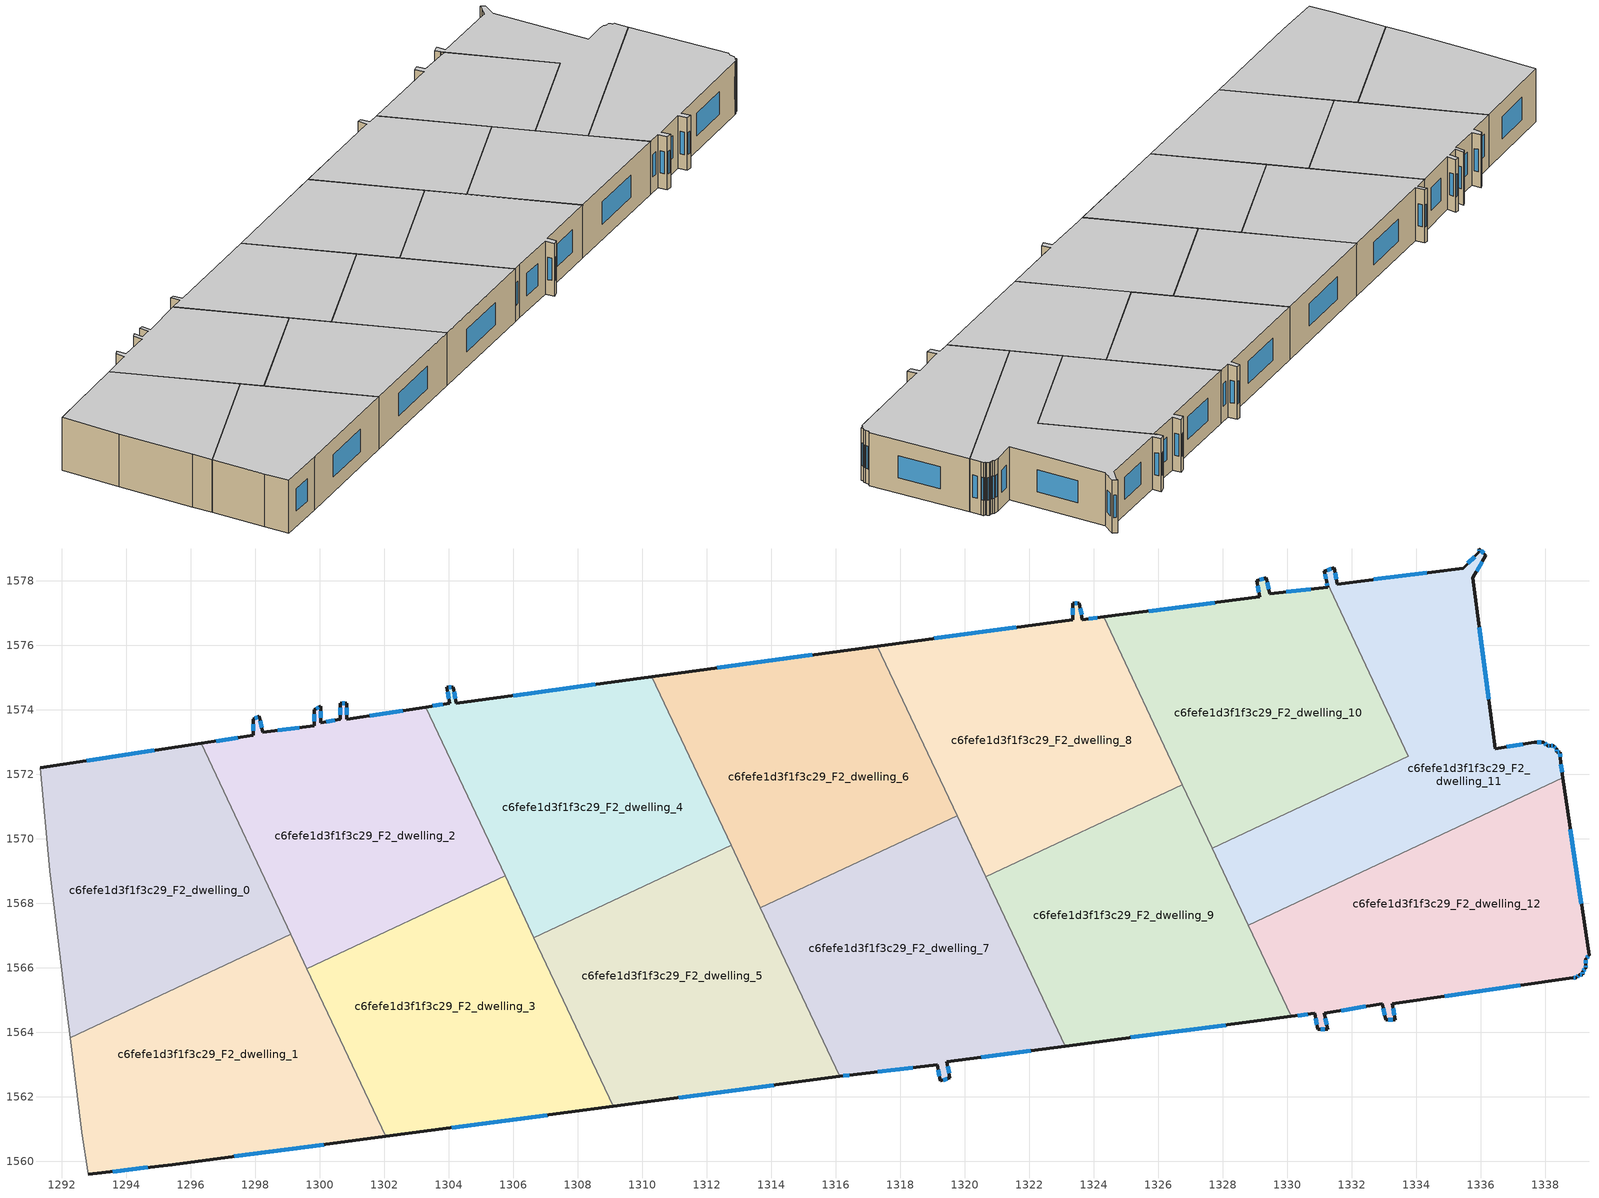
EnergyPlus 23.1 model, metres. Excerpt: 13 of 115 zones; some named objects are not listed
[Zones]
c6fefe1d3f1f3c29_F2_dwelling_0
 floor to c6fefe1d3f1f3c29_F1_dwelling_0 (EU_floor_Construction): 1296.31,1572.96 1299.09,1567.04 1292.25,1563.83 1292.12,1564.9 1291.62,1569.01 1291.32,1572.21 z6
 wall outside (EU_wall_Construction): 1296.31,1572.96 1291.32,1572.21 z6:9
 wall adiabatic (EU_wall_Construction): 1291.32,1572.21 1291.62,1569.01 1292.12,1564.9 1292.25,1563.83 z6:9
 wall to c6fefe1d3f1f3c29_F2_dwelling_1 (EU_wall_Construction): 1292.25,1563.83 1299.09,1567.04 z6:9
 wall to c6fefe1d3f1f3c29_F2_dwelling_2 (EU_wall_Construction): 1299.09,1567.04 1296.31,1572.96 z6:9
 window (EU_Window_Construction): 1294.86,1572.75 1292.77,1572.43 z6.87:8.13
 ceiling to c6fefe1d3f1f3c29_F3_dwelling_0 (EU_floor_Construction): 1299.09,1567.04 1296.31,1572.96 1291.32,1572.21 1291.62,1569.01 1292.12,1564.9 1292.25,1563.83 z9
c6fefe1d3f1f3c29_F2_dwelling_1
 floor to c6fefe1d3f1f3c29_F1_dwelling_1 (EU_floor_Construction): 1299.09,1567.04 1302.03,1560.78 1295.42,1559.9 1292.82,1559.6 1292.62,1560.9 1292.25,1563.83 z6
 wall outside (EU_wall_Construction): 1292.82,1559.6 1295.42,1559.9 1302.03,1560.78 z6:9
 wall adiabatic (EU_wall_Construction): 1292.25,1563.83 1292.62,1560.9 1292.82,1559.6 z6:9
 wall to c6fefe1d3f1f3c29_F2_dwelling_3 (EU_wall_Construction): 1302.03,1560.78 1299.6,1565.97 z6:9
 wall to c6fefe1d3f1f3c29_F2_dwelling_2 (EU_wall_Construction): 1299.6,1565.97 1299.09,1567.04 z6:9
 window (EU_Window_Construction): 1293.57,1559.69 1294.66,1559.81 / 1297.34,1560.15 1300.12,1560.52 z6.87:8.13
 ceiling to c6fefe1d3f1f3c29_F3_dwelling_1 (EU_floor_Construction): 1302.03,1560.78 1299.09,1567.04 1292.25,1563.83 1292.62,1560.9 1292.82,1559.6 1295.42,1559.9 z9
c6fefe1d3f1f3c29_F2_dwelling_10
 floor to c6fefe1d3f1f3c29_F1_dwelling_10 (EU_floor_Construction): 1331.25,1577.8 1331.21,1577.98 1333.75,1572.57 1327.67,1569.71 1324.3,1576.89 1329.15,1577.5 1329.05,1578 1329.35,1578.1 1329.45,1577.6 z6
 wall outside (EU_wall_Construction): 1331.21,1577.98 1331.25,1577.8 1329.45,1577.6 1329.35,1578.1 1329.05,1578 1329.15,1577.5 1324.3,1576.89 z6:9
 wall to c6fefe1d3f1f3c29_F2_dwelling_11 (EU_wall_Construction): 1327.67,1569.71 1333.75,1572.57 1331.21,1577.98 z6:9
 wall to c6fefe1d3f1f3c29_F2_dwelling_8 (EU_wall_Construction): 1324.3,1576.89 1326.74,1571.68 z6:9
 wall to c6fefe1d3f1f3c29_F2_dwelling_9 (EU_wall_Construction): 1326.74,1571.68 1327.67,1569.71 z6:9
 window (EU_Window_Construction): 1330.73,1577.74 1329.97,1577.66 / 1331.22,1577.93 1331.24,1577.85 / 1327.74,1577.32 1325.71,1577.07 / 1329.08,1577.86 1329.12,1577.65 / 1329.26,1578.07 1329.13,1578.03 / 1329.42,1577.75 1329.38,1577.96 z6.87:8.13
 ceiling to c6fefe1d3f1f3c29_F3_dwelling_10 (EU_floor_Construction): 1333.75,1572.57 1331.21,1577.98 1331.25,1577.8 1329.45,1577.6 1329.35,1578.1 1329.05,1578 1329.15,1577.5 1324.3,1576.89 1327.67,1569.71 z9
c6fefe1d3f1f3c29_F2_dwelling_11
 floor to c6fefe1d3f1f3c29_F1_dwelling_11 (EU_floor_Construction): 1336.15,1578.8 1335.75,1578.1 1336.45,1572.8 1337.65,1573 1337.95,1573 1338.05,1572.9 1338.15,1572.9 1338.25,1572.9 1338.35,1572.8 1338.35,1572.7 1338.45,1572.7 1338.45,1572.5 1338.54,1571.89 1328.79,1567.32 1327.67,1569.71 1333.75,1572.57 1331.21,1577.98 1331.15,1578.3 1331.45,1578.4 1331.55,1577.9 1335.45,1578.4 1335.95,1578.9 1335.95,1579 z6
 wall outside (EU_wall_Construction): 1338.54,1571.89 1338.45,1572.5 1338.45,1572.7 1338.35,1572.7 1338.35,1572.8 1338.25,1572.9 1338.15,1572.9 1338.05,1572.9 1337.95,1573 1337.65,1573 1336.45,1572.8 1335.75,1578.1 1336.15,1578.8 1335.95,1579 1335.95,1578.9 1335.45,1578.4 1331.55,1577.9 1331.45,1578.4 1331.15,1578.3 1331.21,1577.98 z6:9
 wall to c6fefe1d3f1f3c29_F2_dwelling_12 (EU_wall_Construction): 1328.79,1567.32 1338.54,1571.89 z6:9
 wall to c6fefe1d3f1f3c29_F2_dwelling_9 (EU_wall_Construction): 1327.67,1569.71 1328.79,1567.32 z6:9
 window (EU_Window_Construction): 1331.17,1578.21 1331.19,1578.07 / 1331.36,1578.37 1331.24,1578.33 / 1331.52,1578.05 1331.48,1578.26 / 1334.32,1578.26 1332.68,1578.05 / 1335.81,1578.76 1335.6,1578.55 / 1335.95,1578.97 1335.95,1578.93 / 1336.09,1578.86 1336.01,1578.94 / 1335.87,1578.3 1336.04,1578.6 / 1336.25,1574.33 1335.95,1576.56 / 1337.3,1572.94 1336.8,1572.85 / 1337.87,1573 1337.74,1573 / 1338.02,1572.93 1337.98,1572.97 / 1338.12,1572.9 1338.08,1572.9 / 1338.22,1572.9 1338.18,1572.9 / 1338.32,1572.82 1338.28,1572.87 / 1338.35,1572.72 1338.35,1572.77 / 1338.42,1572.7 1338.38,1572.7 / 1338.45,1572.55 1338.45,1572.64 / 1338.52,1572.07 1338.48,1572.32 z6.87:8.13
 ceiling to c6fefe1d3f1f3c29_F3_dwelling_11 (EU_floor_Construction): 1338.54,1571.89 1338.45,1572.5 1338.45,1572.7 1338.35,1572.7 1338.35,1572.8 1338.25,1572.9 1338.15,1572.9 1338.05,1572.9 1337.95,1573 1337.65,1573 1336.45,1572.8 1335.75,1578.1 1336.15,1578.8 1335.95,1579 1335.95,1578.9 1335.45,1578.4 1331.55,1577.9 1331.45,1578.4 1331.15,1578.3 1331.21,1577.98 1333.75,1572.57 1327.67,1569.71 1328.79,1567.32 z9
c6fefe1d3f1f3c29_F2_dwelling_12
 floor to c6fefe1d3f1f3c29_F1_dwelling_12 (EU_floor_Construction): 1338.54,1571.89 1339.35,1566.39 1339.25,1566.29 1339.25,1566.09 1339.25,1565.99 1339.15,1565.89 1339.15,1565.79 1339.05,1565.79 1338.95,1565.69 1338.85,1565.69 1333.25,1564.89 1333.35,1564.39 1333.05,1564.39 1332.95,1564.89 1331.14,1564.59 1331.24,1564.09 1330.94,1564.09 1330.84,1564.59 1330.12,1564.5 1328.79,1567.32 z6
 wall outside (EU_wall_Construction): 1330.12,1564.5 1330.84,1564.59 1330.94,1564.09 1331.24,1564.09 1331.14,1564.59 1332.95,1564.89 1333.05,1564.39 1333.35,1564.39 1333.25,1564.89 1338.85,1565.69 1338.95,1565.69 1339.05,1565.79 1339.15,1565.79 1339.15,1565.89 1339.25,1565.99 1339.25,1566.09 1339.25,1566.29 1339.35,1566.39 1338.54,1571.89 z6:9
 wall to c6fefe1d3f1f3c29_F2_dwelling_9 (EU_wall_Construction): 1328.79,1567.32 1330.12,1564.5 z6:9
 window (EU_Window_Construction): 1333.13,1564.39 1333.26,1564.39 / 1332.97,1564.75 1333.02,1564.54 / 1331.67,1564.68 1332.42,1564.81 / 1331.22,1564.24 1331.17,1564.45 / 1331.03,1564.09 1331.16,1564.09 / 1330.87,1564.45 1330.92,1564.24 / 1330.33,1564.52 1330.63,1564.57 / 1339.12,1567.99 1338.78,1570.3 / 1339.28,1566.32 1339.32,1566.36 / 1339.25,1566.15 1339.25,1566.23 / 1339.25,1566.02 1339.25,1566.06 / 1339.18,1565.92 1339.22,1565.96 / 1339.15,1565.82 1339.15,1565.86 / 1339.08,1565.79 1339.12,1565.79 / 1338.98,1565.72 1339.02,1565.76 / 1338.88,1565.69 1338.92,1565.69 / 1334.87,1565.12 1337.23,1565.46 / 1333.32,1564.54 1333.27,1564.75 z6.87:8.13
 ceiling to c6fefe1d3f1f3c29_F3_dwelling_12 (EU_floor_Construction): 1338.95,1565.69 1339.05,1565.79 1339.15,1565.79 1339.15,1565.89 1339.25,1565.99 1339.25,1566.09 1339.25,1566.29 1339.35,1566.39 1338.54,1571.89 1328.79,1567.32 1330.12,1564.5 1330.84,1564.59 1330.94,1564.09 1331.24,1564.09 1331.14,1564.59 1332.95,1564.89 1333.05,1564.39 1333.35,1564.39 1333.25,1564.89 1338.85,1565.69 z9
c6fefe1d3f1f3c29_F2_dwelling_2
 floor to c6fefe1d3f1f3c29_F1_dwelling_2 (EU_floor_Construction): 1303.28,1574.09 1305.74,1568.85 1299.6,1565.97 1296.31,1572.96 1297.92,1573.21 1297.92,1573.71 1298.12,1573.81 1298.22,1573.31 1299.82,1573.51 1299.82,1574.01 1300.03,1574.11 1300.03,1573.61 1300.62,1573.71 1300.62,1574.21 1300.82,1574.21 1300.82,1573.71 z6
 wall outside (EU_wall_Construction): 1303.28,1574.09 1300.82,1573.71 1300.82,1574.21 1300.62,1574.21 1300.62,1573.71 1300.03,1573.61 1300.03,1574.11 1299.82,1574.01 1299.82,1573.51 1298.22,1573.31 1298.12,1573.81 1297.92,1573.71 1297.92,1573.21 1296.31,1572.96 z6:9
 wall to c6fefe1d3f1f3c29_F2_dwelling_3 (EU_wall_Construction): 1299.6,1565.97 1305.74,1568.85 z6:9
 wall to c6fefe1d3f1f3c29_F2_dwelling_4 (EU_wall_Construction): 1305.74,1568.85 1303.28,1574.09 z6:9
 window (EU_Window_Construction): 1300.03,1573.75 1300.03,1573.96 / 1300.45,1573.68 1300.2,1573.64 / 1300.62,1574.06 1300.62,1573.85 / 1300.77,1574.21 1300.68,1574.21 / 1300.82,1573.85 1300.82,1574.06 / 1302.57,1573.98 1301.54,1573.82 / 1297.46,1573.14 1296.78,1573.04 / 1297.92,1573.56 1297.92,1573.35 / 1298.07,1573.78 1297.98,1573.74 / 1298.2,1573.45 1298.15,1573.66 / 1299.36,1573.45 1298.69,1573.37 / 1299.82,1573.86 1299.82,1573.65 / 1299.97,1574.08 1299.88,1574.04 z6.87:8.13
 ceiling to c6fefe1d3f1f3c29_F3_dwelling_2 (EU_floor_Construction): 1305.74,1568.85 1303.28,1574.09 1300.82,1573.71 1300.82,1574.21 1300.62,1574.21 1300.62,1573.71 1300.03,1573.61 1300.03,1574.11 1299.82,1574.01 1299.82,1573.51 1298.22,1573.31 1298.12,1573.81 1297.92,1573.71 1297.92,1573.21 1296.31,1572.96 1299.6,1565.97 z9
c6fefe1d3f1f3c29_F2_dwelling_3
 floor to c6fefe1d3f1f3c29_F1_dwelling_3 (EU_floor_Construction): 1305.74,1568.85 1309.09,1561.71 1302.03,1560.78 1299.6,1565.97 z6
 wall outside (EU_wall_Construction): 1302.03,1560.78 1309.09,1561.71 z6:9
 wall to c6fefe1d3f1f3c29_F2_dwelling_5 (EU_wall_Construction): 1309.09,1561.71 1306.64,1566.94 z6:9
 wall to c6fefe1d3f1f3c29_F2_dwelling_4 (EU_wall_Construction): 1306.64,1566.94 1305.74,1568.85 z6:9
 window (EU_Window_Construction): 1304.08,1561.05 1307.04,1561.44 z6.87:8.13
 ceiling to c6fefe1d3f1f3c29_F3_dwelling_3 (EU_floor_Construction): 1309.09,1561.71 1305.74,1568.85 1299.6,1565.97 1302.03,1560.78 z9
c6fefe1d3f1f3c29_F2_dwelling_4
 floor to c6fefe1d3f1f3c29_F1_dwelling_4 (EU_floor_Construction): 1310.29,1575.03 1312.75,1569.81 1306.64,1566.94 1303.28,1574.09 1304.03,1574.21 1303.93,1574.71 1304.13,1574.71 1304.23,1574.21 z6
 wall outside (EU_wall_Construction): 1310.29,1575.03 1304.23,1574.21 1304.13,1574.71 1303.93,1574.71 1304.03,1574.21 1303.28,1574.09 z6:9
 wall to c6fefe1d3f1f3c29_F2_dwelling_5 (EU_wall_Construction): 1306.64,1566.94 1312.75,1569.81 z6:9
 wall to c6fefe1d3f1f3c29_F2_dwelling_6 (EU_wall_Construction): 1312.75,1569.81 1310.29,1575.03 z6:9
 window (EU_Window_Construction): 1303.81,1574.17 1303.5,1574.12 / 1303.96,1574.56 1304,1574.35 / 1304.07,1574.71 1303.99,1574.71 / 1304.2,1574.35 1304.16,1574.56 / 1308.54,1574.79 1305.99,1574.45 z6.87:8.13
 ceiling to c6fefe1d3f1f3c29_F3_dwelling_4 (EU_floor_Construction): 1312.75,1569.81 1310.29,1575.03 1304.23,1574.21 1304.13,1574.71 1303.93,1574.71 1304.03,1574.21 1303.28,1574.09 1306.64,1566.94 z9
c6fefe1d3f1f3c29_F2_dwelling_5
 floor to c6fefe1d3f1f3c29_F1_dwelling_5 (EU_floor_Construction): 1312.75,1569.81 1316.11,1562.64 1309.09,1561.71 1306.64,1566.94 z6
 wall outside (EU_wall_Construction): 1309.09,1561.71 1316.11,1562.64 z6:9
 wall to c6fefe1d3f1f3c29_F2_dwelling_7 (EU_wall_Construction): 1316.11,1562.64 1313.66,1567.86 z6:9
 wall to c6fefe1d3f1f3c29_F2_dwelling_6 (EU_wall_Construction): 1313.66,1567.86 1312.75,1569.81 z6:9
 window (EU_Window_Construction): 1311.13,1561.98 1314.08,1562.37 z6.87:8.13
 ceiling to c6fefe1d3f1f3c29_F3_dwelling_5 (EU_floor_Construction): 1316.11,1562.64 1312.75,1569.81 1306.64,1566.94 1309.09,1561.71 z9
c6fefe1d3f1f3c29_F2_dwelling_6
 floor to c6fefe1d3f1f3c29_F1_dwelling_6 (EU_floor_Construction): 1317.29,1575.98 1319.76,1570.72 1313.66,1567.86 1310.29,1575.03 z6
 wall outside (EU_wall_Construction): 1317.29,1575.98 1310.29,1575.03 z6:9
 wall to c6fefe1d3f1f3c29_F2_dwelling_7 (EU_wall_Construction): 1313.66,1567.86 1319.76,1570.72 z6:9
 wall to c6fefe1d3f1f3c29_F2_dwelling_8 (EU_wall_Construction): 1319.76,1570.72 1317.29,1575.98 z6:9
 window (EU_Window_Construction): 1315.26,1575.71 1312.32,1575.31 z6.87:8.13
 ceiling to c6fefe1d3f1f3c29_F3_dwelling_6 (EU_floor_Construction): 1319.76,1570.72 1317.29,1575.98 1310.29,1575.03 1313.66,1567.86 z9
c6fefe1d3f1f3c29_F2_dwelling_7
 floor to c6fefe1d3f1f3c29_F1_dwelling_7 (EU_floor_Construction): 1319.76,1570.72 1323.11,1563.58 1319.44,1563.09 1319.54,1562.59 1319.24,1562.5 1319.14,1563 1316.53,1562.7 1316.11,1562.64 1313.66,1567.86 z6
 wall outside (EU_wall_Construction): 1316.11,1562.64 1316.53,1562.7 1319.14,1563 1319.24,1562.5 1319.54,1562.59 1319.44,1563.09 1323.11,1563.58 z6:9
 wall to c6fefe1d3f1f3c29_F2_dwelling_9 (EU_wall_Construction): 1323.11,1563.58 1320.65,1568.82 z6:9
 wall to c6fefe1d3f1f3c29_F2_dwelling_8 (EU_wall_Construction): 1320.65,1568.82 1319.76,1570.72 z6:9
 window (EU_Window_Construction): 1319.51,1562.74 1319.46,1562.95 / 1319.32,1562.52 1319.45,1562.57 / 1319.16,1562.85 1319.21,1562.64 / 1317.29,1562.78 1318.38,1562.91 / 1316.23,1562.66 1316.41,1562.68 / 1320.5,1563.23 1322.04,1563.44 z6.87:8.13
 ceiling to c6fefe1d3f1f3c29_F3_dwelling_7 (EU_floor_Construction): 1323.11,1563.58 1319.76,1570.72 1313.66,1567.86 1316.11,1562.64 1316.53,1562.7 1319.14,1563 1319.24,1562.5 1319.54,1562.59 1319.44,1563.09 z9
c6fefe1d3f1f3c29_F2_dwelling_8
 floor to c6fefe1d3f1f3c29_F1_dwelling_8 (EU_floor_Construction): 1324.3,1576.89 1326.74,1571.68 1320.65,1568.82 1317.29,1575.98 1323.34,1576.8 1323.34,1577.3 1323.54,1577.3 1323.64,1576.8 z6
 wall outside (EU_wall_Construction): 1324.3,1576.89 1323.64,1576.8 1323.54,1577.3 1323.34,1577.3 1323.34,1576.8 1317.29,1575.98 z6:9
 wall to c6fefe1d3f1f3c29_F2_dwelling_9 (EU_wall_Construction): 1320.65,1568.82 1326.74,1571.68 z6:9
 window (EU_Window_Construction): 1321.59,1576.56 1319.04,1576.22 / 1323.34,1577.16 1323.34,1576.95 / 1323.49,1577.3 1323.4,1577.3 / 1323.61,1576.95 1323.57,1577.16 / 1324.11,1576.86 1323.83,1576.83 z6.87:8.13
 ceiling to c6fefe1d3f1f3c29_F3_dwelling_8 (EU_floor_Construction): 1326.74,1571.68 1324.3,1576.89 1323.64,1576.8 1323.54,1577.3 1323.34,1577.3 1323.34,1576.8 1317.29,1575.98 1320.65,1568.82 z9
c6fefe1d3f1f3c29_F2_dwelling_9
 floor to c6fefe1d3f1f3c29_F1_dwelling_9 (EU_floor_Construction): 1326.74,1571.68 1330.12,1564.5 1323.11,1563.58 1320.65,1568.82 z6
 wall outside (EU_wall_Construction): 1323.11,1563.58 1330.12,1564.5 z6:9
 window (EU_Window_Construction): 1325.14,1563.84 1328.08,1564.23 z6.87:8.13
 ceiling to c6fefe1d3f1f3c29_F3_dwelling_9 (EU_floor_Construction): 1330.12,1564.5 1326.74,1571.68 1320.65,1568.82 1323.11,1563.58 z9
[Building]
EU S2 Campaign: North Axis=0; Terrain=City; Solar Distribution=FullExterior
[Site:Location]
Lyon-Bron: Latitude=45.75; Longitude=5; Time Zone=1; Elevation=198
[SizingPeriod:WeatherFileDays]
AnnualSizingPeriod: Begin Month=1; Begin Day of Month=1; End Month=12; End Day of Month=31; Day of Week for Start Day=Monday; Use Weather File Daylight Saving Period=No; Use Weather File Rain and Snow Indicators=No
[MATERIAL]
EU_InternalMass_Material: Roughness=MediumRough; Thickness=0.1; Conductivity=1; Density=1800; Specific Heat=900; Thermal Absorptance=0.9; Solar Absorptance=0.7; Visible Absorptance=0.7
[MATERIAL:NOMASS] Roughness=MediumRough; Thermal Absorptance=0.9; Solar Absorptance=0.7; Visible Absorptance=0.7
Name | Thermal Resistance
EU_wall_NoMass | 1.15691
EU_floor_NoMass | 1.78277
[WINDOWMATERIAL:SIMPLEGLAZINGSYSTEM]
EU_Window_SimpleGlazing: UFactor=2.71266; Solar Heat Gain Coefficient=0.75; Visible Transmittance=0.75
[CONSTRUCTION]
EU_wall_Construction: EU_wall_NoMass
EU_floor_Construction: EU_floor_NoMass
EU_Window_Construction: EU_Window_SimpleGlazing
EU_InternalMass_Construction: EU_InternalMass_Material
[ZONE] Type=1; Multiplier=1; Ceiling Height=autocalculate; Floor Area=autocalculate; Part of Total Floor Area=Yes
Name | Volume
c6fefe1d3f1f3c29_F2_dwelling_0; c6fefe1d3f1f3c29_F2_dwelling_11 | 138.667
c6fefe1d3f1f3c29_F2_dwelling_1 | 138.658
c6fefe1d3f1f3c29_F2_dwelling_10 | 138.665
c6fefe1d3f1f3c29_F2_dwelling_12 | 138.656
c6fefe1d3f1f3c29_F2_dwelling_2; c6fefe1d3f1f3c29_F2_dwelling_8 | 138.68
c6fefe1d3f1f3c29_F2_dwelling_3; c6fefe1d3f1f3c29_F2_dwelling_7 | 138.661
c6fefe1d3f1f3c29_F2_dwelling_4 | 138.67
c6fefe1d3f1f3c29_F2_dwelling_5 | 138.681
c6fefe1d3f1f3c29_F2_dwelling_6 | 138.677
c6fefe1d3f1f3c29_F2_dwelling_9 | 138.691
[INTERNALMASS] Construction=EU_InternalMass_Construction
Name | Zone or ZoneList | Surface Area
c6fefe1d3f1f3c29_F2_dwelling_0_EU_InternalMass | c6fefe1d3f1f3c29_F2_dwelling_0 | 46.2227
c6fefe1d3f1f3c29_F2_dwelling_1_EU_InternalMass | c6fefe1d3f1f3c29_F2_dwelling_1 | 46.2198
c6fefe1d3f1f3c29_F2_dwelling_2_EU_InternalMass | c6fefe1d3f1f3c29_F2_dwelling_2 | 46.2266
c6fefe1d3f1f3c29_F2_dwelling_3_EU_InternalMass | c6fefe1d3f1f3c29_F2_dwelling_3 | 46.2187
c6fefe1d3f1f3c29_F2_dwelling_4_EU_InternalMass | c6fefe1d3f1f3c29_F2_dwelling_4 | 46.2217
c6fefe1d3f1f3c29_F2_dwelling_5_EU_InternalMass | c6fefe1d3f1f3c29_F2_dwelling_5 | 46.2257
c6fefe1d3f1f3c29_F2_dwelling_6_EU_InternalMass | c6fefe1d3f1f3c29_F2_dwelling_6 | 46.2247
c6fefe1d3f1f3c29_F2_dwelling_7_EU_InternalMass | c6fefe1d3f1f3c29_F2_dwelling_7 | 46.2204
c6fefe1d3f1f3c29_F2_dwelling_8_EU_InternalMass | c6fefe1d3f1f3c29_F2_dwelling_8 | 46.2261
c6fefe1d3f1f3c29_F2_dwelling_9_EU_InternalMass | c6fefe1d3f1f3c29_F2_dwelling_9 | 46.2294
c6fefe1d3f1f3c29_F2_dwelling_10_EU_InternalMass | c6fefe1d3f1f3c29_F2_dwelling_10 | 46.2204
c6fefe1d3f1f3c29_F2_dwelling_11_EU_InternalMass | c6fefe1d3f1f3c29_F2_dwelling_11 | 46.2229
c6fefe1d3f1f3c29_F2_dwelling_12_EU_InternalMass | c6fefe1d3f1f3c29_F2_dwelling_12 | 46.2197
[OTHEREQUIPMENT] Fuel Type=Electricity; Design Level Calculation Method=Watts/Area; Power per Zone Floor Area=1; Fraction Latent=0; Fraction Radiant=0; Fraction Lost=0; Carbon Dioxide Generation Rate=0; EndUse Subcategory=EU_Step8_InternalGains
Name | Zone or ZoneList or Space or SpaceList | Schedule
EU_Step8_InternalGain_c6fefe1d3f1f3c29_F2_dwelling_0_f000 | c6fefe1d3f1f3c29_F2_dwelling_0 | EU_Step8_GainSchedule_c6fefe1d3f1f3c29_F2_dwelling_0_f000
EU_Step8_InternalGain_c6fefe1d3f1f3c29_F2_dwelling_1_f000 | c6fefe1d3f1f3c29_F2_dwelling_1 | EU_Step8_GainSchedule_c6fefe1d3f1f3c29_F2_dwelling_1_f000
EU_Step8_InternalGain_c6fefe1d3f1f3c29_F2_dwelling_2_f000 | c6fefe1d3f1f3c29_F2_dwelling_2 | EU_Step8_GainSchedule_c6fefe1d3f1f3c29_F2_dwelling_2_f000
EU_Step8_InternalGain_c6fefe1d3f1f3c29_F2_dwelling_3_f000 | c6fefe1d3f1f3c29_F2_dwelling_3 | EU_Step8_GainSchedule_c6fefe1d3f1f3c29_F2_dwelling_3_f000
EU_Step8_InternalGain_c6fefe1d3f1f3c29_F2_dwelling_4_f000 | c6fefe1d3f1f3c29_F2_dwelling_4 | EU_Step8_GainSchedule_c6fefe1d3f1f3c29_F2_dwelling_4_f000
EU_Step8_InternalGain_c6fefe1d3f1f3c29_F2_dwelling_5_f000 | c6fefe1d3f1f3c29_F2_dwelling_5 | EU_Step8_GainSchedule_c6fefe1d3f1f3c29_F2_dwelling_5_f000
EU_Step8_InternalGain_c6fefe1d3f1f3c29_F2_dwelling_6_f000 | c6fefe1d3f1f3c29_F2_dwelling_6 | EU_Step8_GainSchedule_c6fefe1d3f1f3c29_F2_dwelling_6_f000
EU_Step8_InternalGain_c6fefe1d3f1f3c29_F2_dwelling_7_f000 | c6fefe1d3f1f3c29_F2_dwelling_7 | EU_Step8_GainSchedule_c6fefe1d3f1f3c29_F2_dwelling_7_f000
EU_Step8_InternalGain_c6fefe1d3f1f3c29_F2_dwelling_8_f000 | c6fefe1d3f1f3c29_F2_dwelling_8 | EU_Step8_GainSchedule_c6fefe1d3f1f3c29_F2_dwelling_8_f000
EU_Step8_InternalGain_c6fefe1d3f1f3c29_F2_dwelling_9_f000 | c6fefe1d3f1f3c29_F2_dwelling_9 | EU_Step8_GainSchedule_c6fefe1d3f1f3c29_F2_dwelling_9_f000
EU_Step8_InternalGain_c6fefe1d3f1f3c29_F2_dwelling_10_f000 | c6fefe1d3f1f3c29_F2_dwelling_10 | EU_Step8_GainSchedule_c6fefe1d3f1f3c29_F2_dwelling_10_f000
EU_Step8_InternalGain_c6fefe1d3f1f3c29_F2_dwelling_11_f000 | c6fefe1d3f1f3c29_F2_dwelling_11 | EU_Step8_GainSchedule_c6fefe1d3f1f3c29_F2_dwelling_11_f000
EU_Step8_InternalGain_c6fefe1d3f1f3c29_F2_dwelling_12_f000 | c6fefe1d3f1f3c29_F2_dwelling_12 | EU_Step8_GainSchedule_c6fefe1d3f1f3c29_F2_dwelling_12_f000
[ZONEVENTILATION:DESIGNFLOWRATE] Schedule=EU_AlwaysOn; Design Flow Rate Calculation Method=AirChanges/Hour; Air Changes per Hour=0.551728; Ventilation Type=Natural; Fan Pressure Rise=0; Fan Total Efficiency=1; Constant Term Coefficient=1; Temperature Term Coefficient=0; Velocity Term Coefficient=0; Velocity Squared Term Coefficient=0; Minimum Indoor Temperature=-100; Maximum Indoor Temperature=100; Delta Temperature=-100; Minimum Outdoor Temperature=-100; Maximum Outdoor Temperature=100; Maximum Wind Speed=40
Name | Zone or ZoneList or Space or SpaceList
EU_ConstantAir_c6fefe1d3f1f3c29_F2_dwelling_0 | c6fefe1d3f1f3c29_F2_dwelling_0
EU_ConstantAir_c6fefe1d3f1f3c29_F2_dwelling_1 | c6fefe1d3f1f3c29_F2_dwelling_1
EU_ConstantAir_c6fefe1d3f1f3c29_F2_dwelling_2 | c6fefe1d3f1f3c29_F2_dwelling_2
EU_ConstantAir_c6fefe1d3f1f3c29_F2_dwelling_3 | c6fefe1d3f1f3c29_F2_dwelling_3
EU_ConstantAir_c6fefe1d3f1f3c29_F2_dwelling_4 | c6fefe1d3f1f3c29_F2_dwelling_4
EU_ConstantAir_c6fefe1d3f1f3c29_F2_dwelling_5 | c6fefe1d3f1f3c29_F2_dwelling_5
EU_ConstantAir_c6fefe1d3f1f3c29_F2_dwelling_6 | c6fefe1d3f1f3c29_F2_dwelling_6
EU_ConstantAir_c6fefe1d3f1f3c29_F2_dwelling_7 | c6fefe1d3f1f3c29_F2_dwelling_7
EU_ConstantAir_c6fefe1d3f1f3c29_F2_dwelling_8 | c6fefe1d3f1f3c29_F2_dwelling_8
EU_ConstantAir_c6fefe1d3f1f3c29_F2_dwelling_9 | c6fefe1d3f1f3c29_F2_dwelling_9
EU_ConstantAir_c6fefe1d3f1f3c29_F2_dwelling_10 | c6fefe1d3f1f3c29_F2_dwelling_10
EU_ConstantAir_c6fefe1d3f1f3c29_F2_dwelling_11 | c6fefe1d3f1f3c29_F2_dwelling_11
EU_ConstantAir_c6fefe1d3f1f3c29_F2_dwelling_12 | c6fefe1d3f1f3c29_F2_dwelling_12
[HVACTEMPLATE:ZONE:IDEALLOADSAIRSYSTEM] System Availability Schedule=EU_AlwaysOn; Maximum Heating Supply Air Temperature=50; Minimum Cooling Supply Air Temperature=13; Maximum Heating Supply Air Humidity Ratio=0.0156; Minimum Cooling Supply Air Humidity Ratio=0.0077; Heating Limit=NoLimit; Cooling Limit=NoLimit; Heating Availability Schedule=EU_AlwaysOn; Cooling Availability Schedule=EU_CoolingOff; Dehumidification Control Type=ConstantSensibleHeatRatio; Cooling Sensible Heat Ratio=0.7; Dehumidification Setpoint=60; Humidification Control Type=None; Humidification Setpoint=30; Outdoor Air Method=None; Outdoor Air Flow Rate per Person=0.00944; Outdoor Air Flow Rate per Zone Floor Area=0; Outdoor Air Flow Rate per Zone=0; Demand Controlled Ventilation Type=None; Outdoor Air Economizer Type=NoEconomizer; Heat Recovery Type=None; Sensible Heat Recovery Effectiveness=0.7; Latent Heat Recovery Effectiveness=0.65
Name | Template Thermostat
c6fefe1d3f1f3c29_F2_dwelling_0 | EU_HeatOnly_c6fefe1d3f1f3c29_F2_dwelling_0
c6fefe1d3f1f3c29_F2_dwelling_1 | EU_HeatOnly_c6fefe1d3f1f3c29_F2_dwelling_1
c6fefe1d3f1f3c29_F2_dwelling_2 | EU_HeatOnly_c6fefe1d3f1f3c29_F2_dwelling_2
c6fefe1d3f1f3c29_F2_dwelling_3 | EU_HeatOnly_c6fefe1d3f1f3c29_F2_dwelling_3
c6fefe1d3f1f3c29_F2_dwelling_4 | EU_HeatOnly_c6fefe1d3f1f3c29_F2_dwelling_4
c6fefe1d3f1f3c29_F2_dwelling_5 | EU_HeatOnly_c6fefe1d3f1f3c29_F2_dwelling_5
c6fefe1d3f1f3c29_F2_dwelling_6 | EU_HeatOnly_c6fefe1d3f1f3c29_F2_dwelling_6
c6fefe1d3f1f3c29_F2_dwelling_7 | EU_HeatOnly_c6fefe1d3f1f3c29_F2_dwelling_7
c6fefe1d3f1f3c29_F2_dwelling_8 | EU_HeatOnly_c6fefe1d3f1f3c29_F2_dwelling_8
c6fefe1d3f1f3c29_F2_dwelling_9 | EU_HeatOnly_c6fefe1d3f1f3c29_F2_dwelling_9
c6fefe1d3f1f3c29_F2_dwelling_10 | EU_HeatOnly_c6fefe1d3f1f3c29_F2_dwelling_10
c6fefe1d3f1f3c29_F2_dwelling_11 | EU_HeatOnly_c6fefe1d3f1f3c29_F2_dwelling_11
c6fefe1d3f1f3c29_F2_dwelling_12 | EU_HeatOnly_c6fefe1d3f1f3c29_F2_dwelling_12
[SIZING:ZONE] Zone Cooling Design Supply Air Temperature Input Method=SupplyAirTemperature; Zone Cooling Design Supply Air Temperature=13; Zone Heating Design Supply Air Temperature Input Method=SupplyAirTemperature; Zone Heating Design Supply Air Temperature=50; Zone Cooling Design Supply Air Humidity Ratio=0.008; Zone Heating Design Supply Air Humidity Ratio=0.008; Cooling Design Air Flow Method=DesignDay; Cooling Design Air Flow Rate=0; Cooling Minimum Air Flow per Zone Floor Area=0.000762; Cooling Minimum Air Flow=0; Cooling Minimum Air Flow Fraction=0.2; Heating Design Air Flow Method=DesignDay; Heating Design Air Flow Rate=0; Heating Maximum Air Flow per Zone Floor Area=0.002032; Heating Maximum Air Flow=0.141576; Heating Maximum Air Flow Fraction=0.3; Account for Dedicated Outdoor Air System=No; Dedicated Outdoor Air System Control Strategy=NeutralSupplyAir; Dedicated Outdoor Air Low Setpoint Temperature for Design=autosize; Dedicated Outdoor Air High Setpoint Temperature for Design=autosize; Zone Load Sizing Method=Sensible Load Only No Latent Load; Zone Latent Cooling Design Supply Air Humidity Ratio Input Method=HumidityRatioDifference; Zone Cooling Design Supply Air Humidity Ratio Difference=0.005; Zone Latent Heating Design Supply Air Humidity Ratio Input Method=HumidityRatioDifference; Zone Humidification Design Supply Air Humidity Ratio Difference=0.005
c6fefe1d3f1f3c29_F2_dwelling_0; c6fefe1d3f1f3c29_F2_dwelling_1; c6fefe1d3f1f3c29_F2_dwelling_2; c6fefe1d3f1f3c29_F2_dwelling_3; c6fefe1d3f1f3c29_F2_dwelling_4; c6fefe1d3f1f3c29_F2_dwelling_5; c6fefe1d3f1f3c29_F2_dwelling_6; c6fefe1d3f1f3c29_F2_dwelling_7; c6fefe1d3f1f3c29_F2_dwelling_8; c6fefe1d3f1f3c29_F2_dwelling_9; c6fefe1d3f1f3c29_F2_dwelling_10; c6fefe1d3f1f3c29_F2_dwelling_11; c6fefe1d3f1f3c29_F2_dwelling_12
[SCHEDULE:CONSTANT]
Name | Hourly Value
EU_AlwaysOn | 1
EU_CoolingOff | 0
[SCHEDULE:FILE] Column Number=1; Rows to Skip at Top=0; Number of Hours of Data=8760; Column Separator=Comma; Interpolate to Timestep=No; Minutes per Item=60; Adjust Schedule for Daylight Savings=Yes
Name | File
EU_Step8_GainSchedule_c6fefe1d3f1f3c29_F2_dwelling_0_f000 | ../../schedules/c6fefe1d3f1f3c29/c6fefe1d3f1f3c29_F2_dwelling_0_f000_gain.csv
EU_Step8_GainSchedule_c6fefe1d3f1f3c29_F2_dwelling_1_f000 | ../../schedules/c6fefe1d3f1f3c29/c6fefe1d3f1f3c29_F2_dwelling_1_f000_gain.csv
EU_Step8_GainSchedule_c6fefe1d3f1f3c29_F2_dwelling_2_f000 | ../../schedules/c6fefe1d3f1f3c29/c6fefe1d3f1f3c29_F2_dwelling_2_f000_gain.csv
EU_Step8_GainSchedule_c6fefe1d3f1f3c29_F2_dwelling_3_f000 | ../../schedules/c6fefe1d3f1f3c29/c6fefe1d3f1f3c29_F2_dwelling_3_f000_gain.csv
EU_Step8_GainSchedule_c6fefe1d3f1f3c29_F2_dwelling_4_f000 | ../../schedules/c6fefe1d3f1f3c29/c6fefe1d3f1f3c29_F2_dwelling_4_f000_gain.csv
EU_Step8_GainSchedule_c6fefe1d3f1f3c29_F2_dwelling_5_f000 | ../../schedules/c6fefe1d3f1f3c29/c6fefe1d3f1f3c29_F2_dwelling_5_f000_gain.csv
EU_Step8_GainSchedule_c6fefe1d3f1f3c29_F2_dwelling_6_f000 | ../../schedules/c6fefe1d3f1f3c29/c6fefe1d3f1f3c29_F2_dwelling_6_f000_gain.csv
EU_Step8_GainSchedule_c6fefe1d3f1f3c29_F2_dwelling_7_f000 | ../../schedules/c6fefe1d3f1f3c29/c6fefe1d3f1f3c29_F2_dwelling_7_f000_gain.csv
EU_Step8_GainSchedule_c6fefe1d3f1f3c29_F2_dwelling_8_f000 | ../../schedules/c6fefe1d3f1f3c29/c6fefe1d3f1f3c29_F2_dwelling_8_f000_gain.csv
EU_Step8_GainSchedule_c6fefe1d3f1f3c29_F2_dwelling_9_f000 | ../../schedules/c6fefe1d3f1f3c29/c6fefe1d3f1f3c29_F2_dwelling_9_f000_gain.csv
EU_Step8_GainSchedule_c6fefe1d3f1f3c29_F2_dwelling_10_f000 | ../../schedules/c6fefe1d3f1f3c29/c6fefe1d3f1f3c29_F2_dwelling_10_f000_gain.csv
EU_Step8_GainSchedule_c6fefe1d3f1f3c29_F2_dwelling_11_f000 | ../../schedules/c6fefe1d3f1f3c29/c6fefe1d3f1f3c29_F2_dwelling_11_f000_gain.csv
EU_Step8_GainSchedule_c6fefe1d3f1f3c29_F2_dwelling_12_f000 | ../../schedules/c6fefe1d3f1f3c29/c6fefe1d3f1f3c29_F2_dwelling_12_f000_gain.csv
